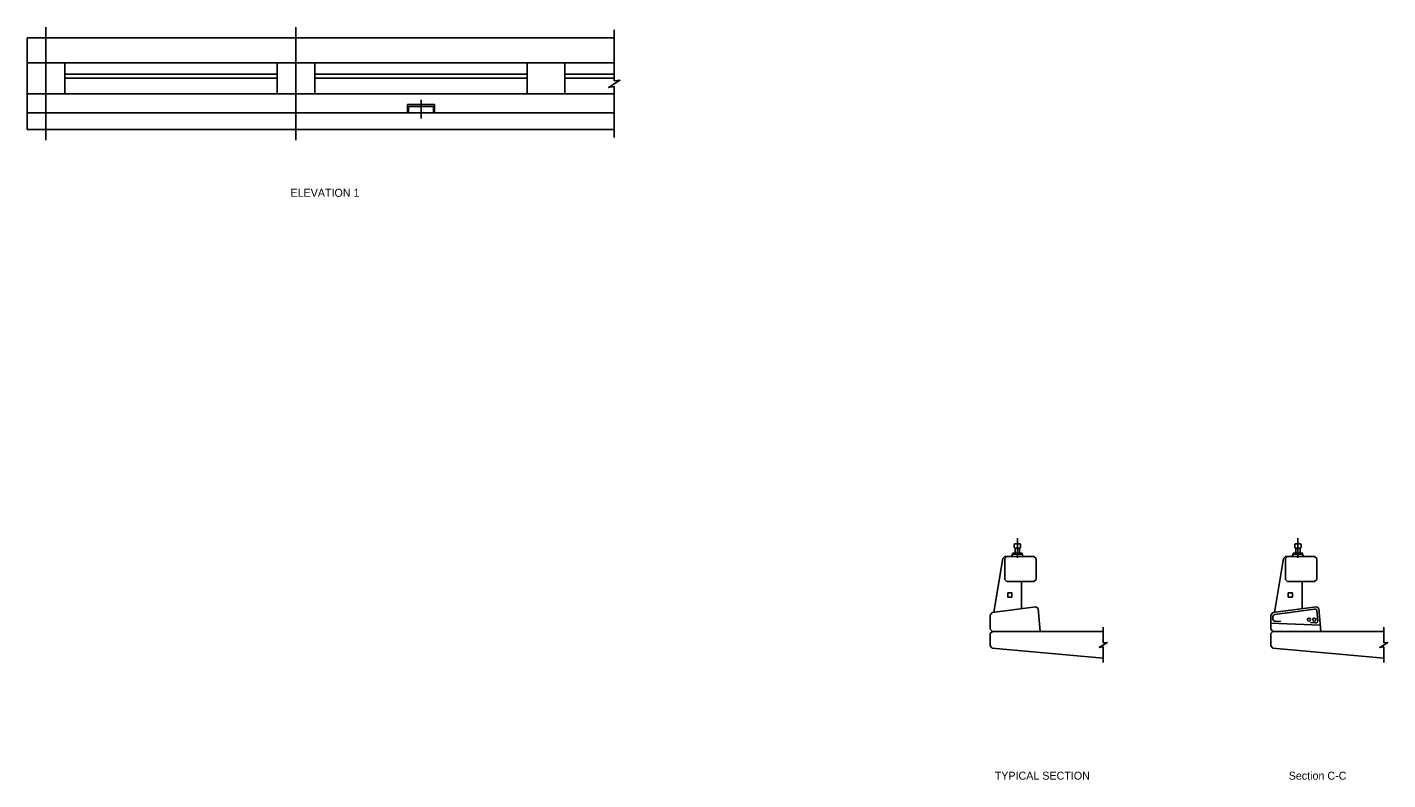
# Model space of a CAD drawing. Extents: x -870 to -769, y 451 to 512.
# Drawn here: x -823.2 to -768.7, y 481.9 to 512 of the extents above; entities that cross this region are included whole.
import ezdxf

# ---------------------------------------------------------------- set-up
doc = ezdxf.new("R2010")
doc.units = 0
for name, color, linetype in [('border_NO-PLOT', 7, 'Continuous'), ('pp_PRESENTATION', 7, 'Continuous'), ('str_Center-Line-A', 7, 'Continuous'), ('str_Concrete-A', 7, 'Continuous'), ('str_Reinforcement-A', 7, 'Continuous')]:
    doc.layers.add(name, color=color, linetype=linetype)

msp = doc.modelspace()

# ---------------------------------------------------------------- linework, layer by layer
at = {"layer": 'pp_PRESENTATION'}
for p, q in [((-780.119, 487.35), (-780.119, 487.98)), ((-768.896, 487.35), (-768.896, 487.98)), ((-780.119, 486.561), (-780.119, 487.19)), ((-768.896, 486.561), (-768.896, 487.19))]:
    msp.add_line(p, q, dxfattribs=at)
for points in [[(-780.119, 487.35), (-779.959, 487.37), (-780.279, 487.17), (-780.119, 487.19)], [(-768.896, 487.35), (-768.736, 487.37), (-769.056, 487.17), (-768.896, 487.19)]]:
    msp.add_lwpolyline(points, dxfattribs=at)
at = {"layer": 'str_Center-Line-A'}
for p, q in [((-822.402, 507.467), (-822.402, 511.987)), ((-812.402, 507.467), (-812.402, 511.987)), ((-807.402, 508.335), (-807.402, 509.081)), ((-783.552, 490.748), (-783.552, 491.537)), ((-772.329, 490.748), (-772.329, 491.537))]:
    msp.add_line(p, q, dxfattribs=at)
at = {"layer": 'str_Concrete-A'}
for p, q in [((-823.152, 511.559), (-799.672, 511.559)), ((-823.152, 507.887), (-823.152, 511.559)), ((-799.672, 509.837), (-799.672, 511.877)), ((-823.152, 510.559), (-799.672, 510.559)), ((-821.652, 509.32), (-821.652, 510.559)), ((-813.152, 509.32), (-813.152, 510.559)), ((-811.652, 509.32), (-811.652, 510.559)), ((-803.152, 509.32), (-803.152, 510.559)), ((-801.652, 509.32), (-801.652, 510.559)), ((-821.652, 510.101), (-813.152, 510.101)), ((-821.652, 509.946), (-813.152, 509.946)), ((-811.652, 510.101), (-803.152, 510.101)), ((-811.652, 509.946), (-803.152, 509.946)), ((-801.652, 510.101), (-799.672, 510.101)), ((-801.652, 509.946), (-799.672, 509.946)), ((-799.672, 507.569), (-799.672, 509.609)), ((-823.152, 509.32), (-799.672, 509.32)), ((-807.943, 508.559), (-807.943, 508.892)), ((-807.943, 508.892), (-806.86, 508.892)), ((-807.902, 508.559), (-807.902, 508.809)), ((-807.902, 508.809), (-806.902, 508.809)), ((-806.902, 508.559), (-806.902, 508.809)), ((-806.86, 508.559), (-806.86, 508.892)), ((-823.152, 508.559), (-799.672, 508.559)), ((-823.152, 507.887), (-799.672, 507.887)), ((-783.741, 490.893), (-783.781, 490.809)), ((-783.636, 490.935), (-783.636, 491.142)), ((-783.469, 490.935), (-783.469, 491.142)), ((-783.364, 490.893), (-783.324, 490.809)), ((-772.518, 490.893), (-772.558, 490.809)), ((-772.413, 490.935), (-772.413, 491.142)), ((-772.246, 490.935), (-772.246, 491.142)), ((-772.141, 490.893), (-772.101, 490.809)), ((-784.49, 488.579), (-784.136, 490.726)), ((-784.136, 490.726), (-784.052, 490.809)), ((-784.052, 490.809), (-782.886, 490.809)), ((-784.052, 490.726), (-783.969, 490.809)), ((-784.052, 490.726), (-784.052, 489.892)), ((-782.802, 490.726), (-782.886, 490.809)), ((-782.802, 490.726), (-782.802, 489.892)), ((-773.267, 488.569), (-772.913, 490.726)), ((-772.913, 490.726), (-772.829, 490.809)), ((-772.829, 490.809), (-771.663, 490.809)), ((-772.829, 490.726), (-772.746, 490.809)), ((-772.829, 490.726), (-772.829, 489.892)), ((-771.579, 490.726), (-771.663, 490.809)), ((-771.579, 490.726), (-771.579, 489.892)), ((-783.969, 489.809), (-784.052, 489.892)), ((-783.969, 489.809), (-782.886, 489.809)), ((-783.386, 489.809), (-783.386, 488.73)), ((-782.802, 489.892), (-782.886, 489.809)), ((-772.746, 489.809), (-772.829, 489.892)), ((-772.746, 489.809), (-771.663, 489.809)), ((-772.163, 489.809), (-772.163, 488.73)), ((-771.579, 489.892), (-771.663, 489.809)), ((-784.553, 488.56), (-782.815, 488.797)), ((-782.815, 488.797), (-782.719, 488.726)), ((-782.719, 488.726), (-782.637, 487.809)), ((-773.33, 488.56), (-771.592, 488.797)), ((-771.592, 488.797), (-771.496, 488.726)), ((-771.496, 488.726), (-771.414, 487.809)), ((-784.553, 488.56), (-784.636, 488.465)), ((-784.636, 488.465), (-784.636, 487.892)), ((-773.33, 488.56), (-773.413, 488.465)), ((-773.413, 488.465), (-773.413, 487.892)), ((-773.413, 488.142), (-771.436, 488.059)), ((-784.636, 487.892), (-784.552, 487.809)), ((-784.552, 487.809), (-784.636, 487.726)), ((-784.636, 487.726), (-784.636, 487.226)), ((-784.552, 487.809), (-780.119, 487.809)), ((-773.413, 487.892), (-773.329, 487.809)), ((-773.329, 487.809), (-773.413, 487.726)), ((-773.413, 487.726), (-773.413, 487.226)), ((-773.329, 487.809), (-768.896, 487.809)), ((-784.636, 487.226), (-784.553, 487.135)), ((-784.553, 487.135), (-780.119, 486.732)), ((-773.413, 487.226), (-773.33, 487.135)), ((-773.33, 487.135), (-768.896, 486.732))]:
    msp.add_line(p, q, dxfattribs=at)
for points in [[(-799.672, 509.837), (-799.444, 509.866), (-799.901, 509.58), (-799.672, 509.609)], [(-783.678, 491.163), (-783.678, 491.289)], [(-783.657, 491.31), (-783.447, 491.31)], [(-783.447, 491.142), (-783.657, 491.142)], [(-783.427, 491.289), (-783.427, 491.163)], [(-772.455, 491.163), (-772.455, 491.289)], [(-772.434, 491.31), (-772.224, 491.31)], [(-772.224, 491.142), (-772.434, 491.142)], [(-772.204, 491.289), (-772.204, 491.163)]]:
    msp.add_lwpolyline(points, dxfattribs=at)
for points in [[(-783.741, 490.935), (-783.364, 490.935), (-783.364, 490.893), (-783.741, 490.893)], [(-772.518, 490.935), (-772.141, 490.935), (-772.141, 490.893), (-772.518, 490.893)], [(-783.938, 489.351), (-783.771, 489.351), (-783.771, 489.184), (-783.938, 489.184)], [(-772.715, 489.351), (-772.548, 489.351), (-772.548, 489.184), (-772.715, 489.184)]]:
    msp.add_lwpolyline(points, close=True, dxfattribs=at)
for centre in [(-771.885, 488.281), (-771.677, 488.281)]:
    msp.add_circle(centre, 0.0625, dxfattribs=at)
for centre, start, end in [((-783.657, 491.289), 90, 180), ((-783.657, 491.163), 180, 270), ((-783.447, 491.289), 0, 90), ((-783.447, 491.163), 270, 0), ((-772.434, 491.289), 90, 180), ((-772.434, 491.163), 180, 270), ((-772.224, 491.289), 0, 90), ((-772.224, 491.163), 270, 0)]:
    msp.add_arc(centre, 0.0208, start, end, dxfattribs=at)
at = {"layer": 'str_Reinforcement-A'}
for p, q in [((-773.257, 488.486), (-771.665, 488.703)), ((-773.329, 488.302), (-773.329, 488.403)), ((-773.014, 488.209), (-773.25, 488.219)), ((-771.623, 488.15), (-771.828, 488.159)), ((-771.571, 488.628), (-771.536, 488.241))]:
    msp.add_line(p, q, dxfattribs=at)
for centre, start, end in [((-771.654, 488.62), 5.1211, 97.7652), ((-773.246, 488.403), 97.7652, 180), ((-773.246, 488.302), 180, 267.5859), ((-771.619, 488.234), 267.5859, 5.1211)]:
    msp.add_arc(centre, 0.0833, start, end, dxfattribs=at)

# ---------------------------------------------------------------- texts
at = {"layer": 'border_NO-PLOT'}
for s, p in [('ELEVATION 1', (-812.622, 505.199)), ('TYPICAL SECTION ', (-784.456, 481.875)), ('Section C-C', (-772.698, 481.875))]:
    msp.add_text(s, height=0.32, dxfattribs=at).set_placement(p)

doc.saveas('drawing.dxf')
